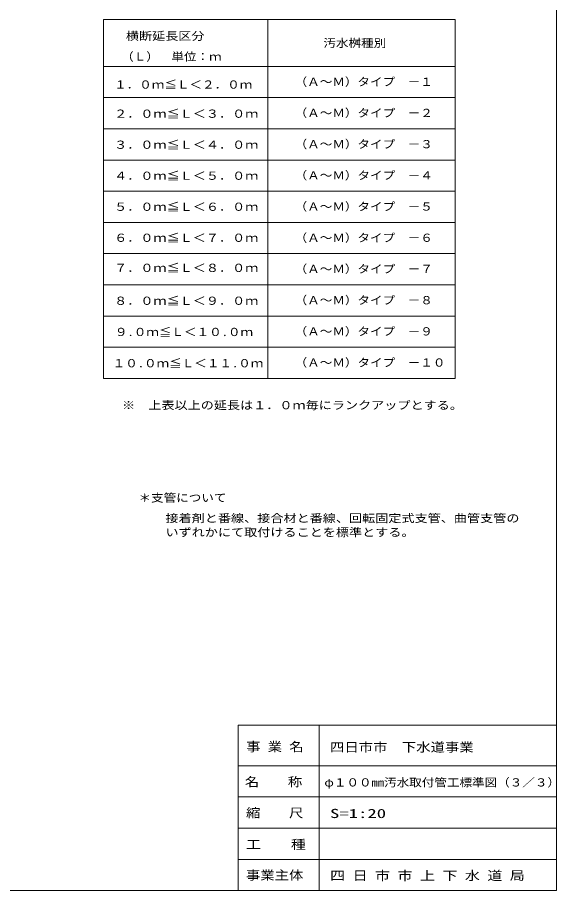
# Model space of a CAD drawing. Units: millimetres on the paper. Extents: x -398 to 406, y -282 to 282.
# Drawn here: x 232.8 to 405.5, y -282 to -2.2 of the extents above; entities that cross this region are included whole.
import ezdxf
from ezdxf.enums import TextEntityAlignment as Align

# ---------------------------------------------------------------- set-up
doc = ezdxf.new("R2010")
doc.units = ezdxf.units.MM
for name, color, linetype, lineweight in [('0-1__0-1__0-1_', 7, 'Continuous', 18), ('0-2__0-2__0-2_', 7, 'Continuous', 18), ('0-4__0-4__F-F_作業___1', 7, 'Continuous', 18), ('0-6__0-1_レイヤ1', 7, 'Continuous', 18), ('0-7__0-1__1-0_陣へようこそ', 7, 'Continuous', 18)]:
    doc.layers.add(name, color=color, linetype=linetype, lineweight=lineweight)
doc.styles.add('ＭＳ ゴシック', font='')
doc.styles.get('ＭＳ ゴシック').set_extended_font_data('MS Gothic')

msp = doc.modelspace()

# ---------------------------------------------------------------- linework, layer by layer
at = {"layer": '0-4__0-4__F-F_作業___1'}
for p, q in [((405.5, 282), (405.5, -282)), ((405.5, -282), (-398, -282))]:
    msp.add_line(p, q, dxfattribs=at)
at = {"layer": '0-6__0-1_レイヤ1'}
for p, q in [((372.976, -2.884), (260.392, -2.884)), ((313.007, -2.884), (313.007, -117.884)), ((372.976, -2.884), (372.976, -117.884)), ((372.976, -17.884), (260.392, -17.884)), ((372.976, -27.884), (260.392, -27.884)), ((372.976, -37.884), (260.392, -37.884)), ((372.976, -47.884), (260.392, -47.884)), ((372.976, -57.884), (260.392, -57.884)), ((372.976, -67.884), (260.392, -67.884)), ((372.976, -77.884), (260.392, -77.884)), ((372.976, -87.884), (260.392, -87.884)), ((372.976, -97.884), (260.392, -97.884)), ((260.392, -107.884), (372.976, -107.884)), ((260.392, -117.884), (372.976, -117.884))]:
    msp.add_line(p, q, dxfattribs=at)
msp.add_lwpolyline([(260.392, -97.884), (260.392, -2.884), (260.392, -117.884)], dxfattribs=at)
at = {"layer": '0-7__0-1__1-0_陣へようこそ'}
for p, q in [((303.5, -229), (405.5, -229)), ((303.5, -282), (303.5, -229)), ((329.5, -229), (329.5, -252)), ((405.5, -282), (405.5, -229)), ((303.5, -242), (405.5, -242)), ((303.5, -252), (405.5, -252)), ((329.5, -252), (329.5, -282)), ((303.5, -262), (405.5, -262)), ((303.5, -272), (405.5, -272)), ((303.5, -282), (405.5, -282))]:
    msp.add_line(p, q, dxfattribs=at)

# ---------------------------------------------------------------- texts
at = {"layer": '0-1__0-1__0-1_', "style": 'ＭＳ ゴシック'}
for s, width, p in [('横断延長区分', 1.2, (267.532, -10.2)), ('汚水桝種別', 1.15, (330.816, -12.468)), ('（Ｌ）\u3000単位：ｍ', 1.15, (266.029, -16.82)), ('１．０ｍ≦Ｌ＜２．０ｍ', 1.15, (263.782, -25.778)), ('（Ａ～Ｍ）タイプ\u3000－１', 1.15, (321.602, -24.876)), ('２．０ｍ≦Ｌ＜３．０ｍ', 1.2, (263.782, -35.117)), ('（Ａ～Ｍ）タイプ\u3000－２', 1.15, (321.602, -34.876)), ('３．０ｍ≦Ｌ＜４．０ｍ', 1.2, (263.782, -45.058)), ('（Ａ～Ｍ）タイプ\u3000－３', 1.15, (321.602, -44.876)), ('４．０ｍ≦Ｌ＜５．０ｍ', 1.2, (263.782, -54.999)), ('（Ａ～Ｍ）タイプ\u3000－４', 1.15, (321.602, -54.876)), ('５．０ｍ≦Ｌ＜６．０ｍ', 1.2, (263.782, -64.94)), ('（Ａ～Ｍ）タイプ\u3000－５', 1.15, (321.602, -64.876)), ('６．０ｍ≦Ｌ＜７．０ｍ', 1.2, (263.782, -74.882)), ('（Ａ～Ｍ）タイプ\u3000－６', 1.15, (321.602, -74.876)), ('７．０ｍ≦Ｌ＜８．０ｍ', 1.2, (263.782, -84.522)), ('（Ａ～Ｍ）タイプ\u3000－７', 1.15, (321.602, -84.876)), ('８．０ｍ≦Ｌ＜９．０ｍ', 1.2, (263.782, -95.065)), ('（Ａ～Ｍ）タイプ\u3000－８', 1.15, (321.602, -94.876)), ('９.０ｍ≦Ｌ＜１０.０ｍ', 1.15, (264.042, -105.065)), ('（Ａ～Ｍ）タイプ\u3000－９', 1.15, (321.602, -104.876)), ('１０.０ｍ≦Ｌ＜１１.０ｍ', 1.15, (263.31, -115.079)), ('（Ａ～Ｍ）タイプ\u3000－１０', 1.15, (321.602, -114.876)), ('※\u3000上表以上の延長は１．０ｍ毎にランクアップとする。', 1.2, (266.32, -128.532)), ('＊支管について', 1.15, (271.594, -158.196))]:
    msp.add_text(s, height=2.566, dxfattribs=dict(at, width=width)).set_placement(p, align=Align.BOTTOM_LEFT)
at = {"layer": '0-2__0-2__0-2_', "color": 1, "style": 'ＭＳ ゴシック', "width": 1.2}
for s, p in [('接着剤と番線、接合材と番線、回転固定式支管、曲管支管の', (280.225, -164.748)), ('いずれかにて取付けることを標準とする。', (280.225, -169.263))]:
    msp.add_text(s, height=2.566, dxfattribs=at).set_placement(p, align=Align.BOTTOM_LEFT)
at = {"layer": '0-6__0-1_レイヤ1', "style": 'ＭＳ ゴシック', "width": 1.15}
msp.add_text('φ１００mm汚水取付管工標準図（３／３）', height=2.566, dxfattribs=at).set_placement((331.12, -249.428), align=Align.BOTTOM_LEFT)
at = {"layer": '0-7__0-1__1-0_陣へようこそ', "style": 'ＭＳ ゴシック'}
for s, width, p in [('事 業 名', 1.15, (306.079, -238.252)), ('事 業 名', 1.15, (306.079, -238.252)), ('四日市市\u3000下水道事業', 1.15, (332.94, -238.391)), ('四日市市\u3000下水道事業', 1.15, (332.94, -238.391)), ('名    称', 1.15, (305.648, -249.516)), ('縮    尺', 1.15, (306.022, -259.443)), ('S=1:20', 1.5, (332.94, -259.648)), ('工    種', 1.2, (306.022, -269.572)), ('事業主体', 1.15, (306, -279.42)), ('四 日 市 市 上 下 水 道 局', 1.2, (332.979, -279.546))]:
    msp.add_text(s, height=2.933, dxfattribs=dict(at, width=width)).set_placement(p, align=Align.BOTTOM_LEFT)

doc.saveas('drawing.dxf')
